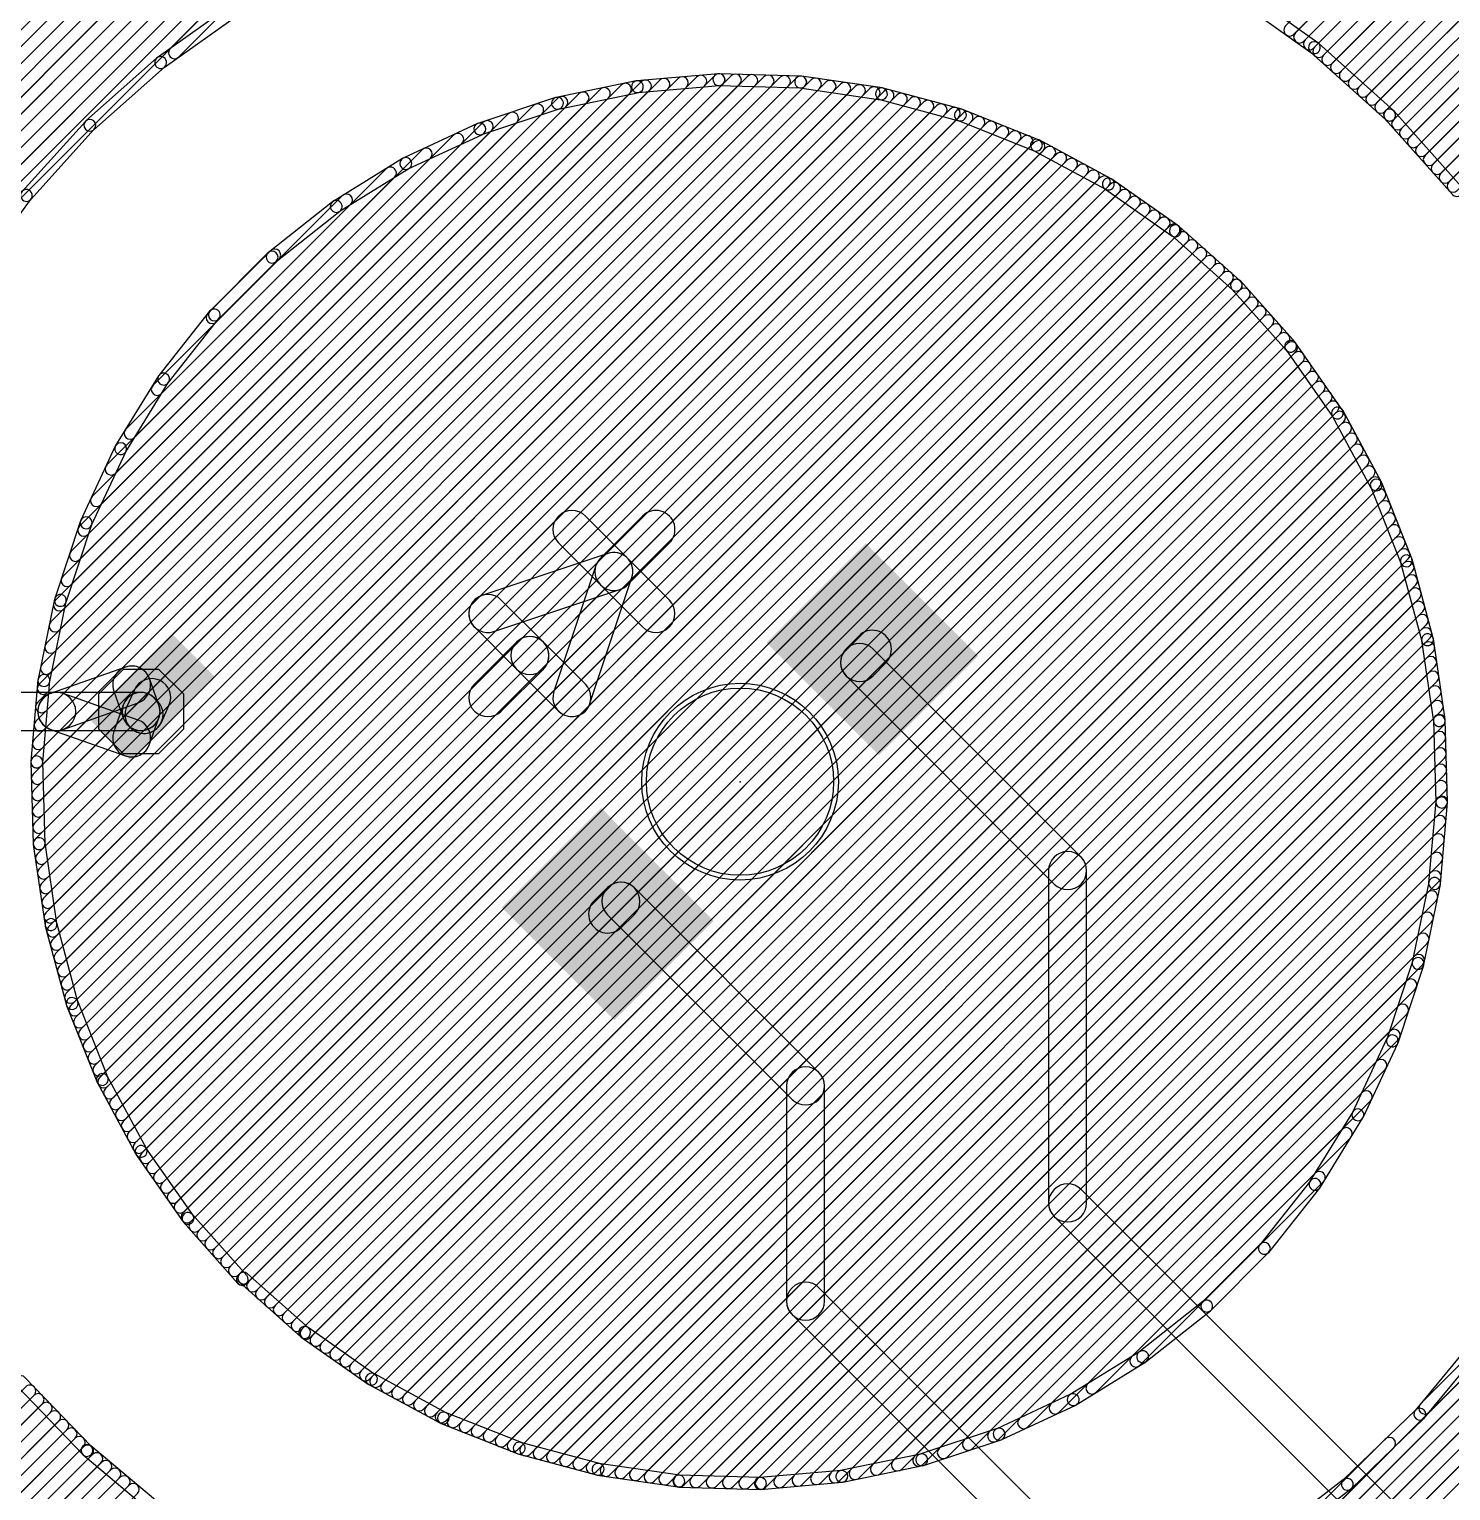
# Model space of a CAD drawing. Extents: x -0.1 to 56.1, y -0.1 to 56.2.
# Drawn here: x 20.41 to 35.59, y 20.43 to 36.04 of the extents above; entities that cross this region are included whole.
import ezdxf

# ---------------------------------------------------------------- set-up
doc = ezdxf.new("R2010")
doc.units = 0
for name, color, linetype in [('1', 22, 'CONTINUOUS'), ('16', 175, 'CONTINUOUS'), ('18', 82, 'CONTINUOUS'), ('20', 7, 'CONTINUOUS'), ('22', 253, 'CONTINUOUS'), ('23', 7, 'CONTINUOUS'), ('29', 253, 'CONTINUOUS'), ('30', 253, 'CONTINUOUS'), ('32', 253, 'CONTINUOUS'), ('41', 22, 'CONTINUOUS')]:
    doc.layers.add(name, color=color, linetype=linetype)

# ---------------------------------------------------------------- blocks, each defined once
blk = doc.blocks.new('RECT')
blk.add_solid([(-0.5, -0.5), (0.5, -0.5), (-0.5, 0.5), (0.5, 0.5)])
blk = doc.blocks.new('OCTAGONV')
blk.add_lwpolyline([(-0.5, -0.2071), (-0.5, 0.2071), (-0.2071, 0.5), (0.2071, 0.5), (0.5, 0.2071), (0.5, -0.2071), (0.2071, -0.5), (-0.2071, -0.5)], close=True)

msp = doc.modelspace()

# ---------------------------------------------------------------- linework, layer by layer
at = {"layer": '1'}
for points in [[(13.7796, 28.5971), (27.5204, 42.3378, 1), (27.4306, 42.4276), (13.6898, 28.6869, 1)], [(13.7833, 28.7803), (27.3324, 42.3295, 1), (27.2426, 42.4193), (13.6935, 28.8701, 1)], [(13.7869, 28.9635), (27.1445, 42.3211, 1), (27.0547, 42.4109), (13.6971, 29.0533, 1)], [(13.7905, 29.1467), (26.9565, 42.3127, 1), (26.8667, 42.4026), (13.7007, 29.2365, 1)], [(13.7941, 29.33), (26.7686, 42.3044, 1), (26.6787, 42.3942), (13.7043, 29.4198, 1)], [(33.9188, 35.9843), (35.4037, 37.4691, 1), (35.3139, 37.5589), (33.829, 36.0741, 1)], [(34.0237, 35.9095), (35.51, 37.3959, 1), (35.4202, 37.4857), (33.9339, 35.9993, 1)], [(34.1285, 35.8348), (35.6163, 37.3226, 1), (35.5265, 37.4124), (34.0387, 35.9246, 1)], [(34.2284, 35.755), (35.7154, 37.2421, 1), (35.6256, 37.3319), (34.1386, 35.8448, 1)], [(34.323, 35.6701), (35.812, 37.1591, 1), (35.7222, 37.2489), (34.2332, 35.7599, 1)], [(34.4177, 35.5852), (35.9086, 37.0761, 1), (35.8188, 37.1659), (34.3279, 35.675, 1)], [(34.5124, 35.5002), (36.0052, 36.993, 1), (35.9154, 37.0828), (34.4226, 35.59, 1)], [(34.6071, 35.4153), (36.1018, 36.91, 1), (36.012, 36.9998), (34.5173, 35.5051, 1)], [(13.776, 28.4138), (22.1307, 36.7685, 1), (22.0409, 36.8583), (13.6862, 28.5036, 1)], [(34.7017, 35.3304), (36.1984, 36.827, 1), (36.1086, 36.9168), (34.6119, 35.4202, 1)], [(34.7964, 35.2454), (36.295, 36.744, 1), (36.2052, 36.8338), (34.7066, 35.3352, 1)], [(13.7796, 28.2378), (22.2205, 36.6787, 1), (22.1307, 36.7685), (13.6898, 28.3276, 1)], [(19.4813, 33.7599), (22.3103, 36.5889, 1), (22.2205, 36.6787), (19.3915, 33.8497, 1)], [(34.8911, 35.1605), (36.3916, 36.661, 1), (36.3018, 36.7508), (34.8013, 35.2503, 1)], [(19.5695, 33.6685), (22.4001, 36.4991, 1), (22.3103, 36.5889), (19.4796, 33.7583, 1)], [(34.9857, 35.0755), (36.4856, 36.5754, 1), (36.3958, 36.6652), (34.8959, 35.1653, 1)], [(35.0704, 34.9805), (36.5726, 36.4828, 1), (36.4828, 36.5726), (34.9805, 35.0704, 1)], [(19.6576, 33.577), (22.4899, 36.4093, 1), (22.4001, 36.4991), (19.5678, 33.6668, 1)], [(22.0023, 35.7421), (22.5797, 36.3195, 1), (22.4899, 36.4093), (21.9125, 35.8319, 1)], [(33.2217, 36.4164), (34.1002, 35.7898, 1), (34.174, 35.8932), (33.2954, 36.5198, 1)], [(35.155, 34.8856), (36.6596, 36.3902, 1), (36.5698, 36.48), (35.0652, 34.9754, 1)], [(35.2396, 34.7906), (36.7466, 36.2976, 1), (36.6568, 36.3874), (35.1498, 34.8804, 1)], [(22.5963, 36.3179), (21.7724, 35.7337, 1), (21.8459, 35.6301), (22.6698, 36.2143, 1)], [(35.3243, 34.6956), (36.8336, 36.205, 1), (36.7438, 36.2948), (35.2345, 34.7854, 1)], [(35.4089, 34.6007), (36.9206, 36.1124, 1), (36.8308, 36.2022), (35.3191, 34.6905, 1)], [(35.4935, 34.5057), (37.0076, 36.0198, 1), (36.9178, 36.1096), (35.4037, 34.5955, 1)], [(35.5782, 34.4107), (37.0946, 35.9272, 1), (37.0048, 36.017), (35.4884, 34.5005, 1)], [(35.6628, 34.3158), (37.1816, 35.8346, 1), (37.0918, 35.9244), (35.573, 34.4056, 1)], [(34.0947, 35.7943), (34.8979, 35.0737, 1), (34.9827, 35.1682), (34.1795, 35.8888, 1)], [(21.767, 35.7294), (21.0116, 35.0589, 1), (21.0959, 34.9639), (21.8513, 35.6344, 1)], [(20.5311, 28.1643), (27.8216, 35.4548, 1), (27.7318, 35.5446), (20.4413, 28.2541, 1)], [(20.5361, 27.9898), (27.9961, 35.4497, 1), (27.9063, 35.5395), (20.4463, 28.0796, 1)], [(20.5412, 27.8152), (28.1706, 35.4446, 1), (28.0808, 35.5344), (20.4514, 27.905, 1)], [(20.5463, 27.6407), (28.3452, 35.4396, 1), (28.2553, 35.5294), (20.4565, 27.7305, 1)], [(20.548, 28.3608), (27.625, 35.4378, 1), (27.5352, 35.5276), (20.4582, 28.4506, 1)], [(20.5514, 27.4662), (28.5197, 35.4345, 1), (28.4299, 35.5243), (20.4616, 27.556, 1)], [(20.5567, 27.2918), (28.694, 35.4292, 1), (28.6042, 35.519), (20.4668, 27.3816, 1)], [(20.5652, 28.5577), (27.4282, 35.4206, 1), (27.3384, 35.5104), (20.4754, 28.6475, 1)], [(20.5796, 27.1352), (28.8507, 35.4063, 1), (28.7609, 35.4961), (20.4898, 27.225, 1)], [(20.5825, 28.7545), (27.2314, 35.4034, 1), (27.1416, 35.4932), (20.4926, 28.8443, 1)], [(20.5997, 28.9513), (27.0345, 35.3862, 1), (26.9447, 35.476), (20.5099, 29.0411, 1)], [(20.6025, 26.9785), (29.0073, 35.3833, 1), (28.9175, 35.4731), (20.5127, 27.0683, 1)], [(20.6255, 26.8219), (29.164, 35.3604, 1), (29.0742, 35.4502), (20.5357, 26.9117, 1)], [(20.6336, 29.1649), (26.821, 35.3522, 1), (26.7312, 35.442), (20.5438, 29.2547, 1)], [(20.6484, 26.6652), (29.3206, 35.3374, 1), (29.2308, 35.4272), (20.5586, 26.755, 1)], [(26.8916, 35.4858), (26.0364, 35.3092, 1), (26.062, 35.1848), (26.9173, 35.3614, 1)], [(27.769, 35.563), (26.899, 35.4869, 1), (26.91, 35.3604), (27.78, 35.4365, 1)], [(28.6493, 35.5378), (27.7763, 35.5632, 1), (27.7727, 35.4363), (28.6456, 35.4109, 1)], [(29.5208, 35.4106), (28.6567, 35.5372, 1), (28.6383, 35.4115), (29.5024, 35.2849, 1)], [(20.6714, 26.5086), (29.4773, 35.3145, 1), (29.3875, 35.4043), (20.5816, 26.5984, 1)], [(20.6804, 29.3912), (26.5946, 35.3055, 1), (26.5048, 35.3953), (20.5906, 29.481, 1)], [(20.7018, 26.3593), (29.6265, 35.2841, 1), (29.5367, 35.3739), (20.612, 26.4491, 1)], [(20.7271, 29.6176), (26.3683, 35.2587, 1), (26.2785, 35.3485), (20.6373, 29.7074, 1)], [(20.7397, 26.2177), (29.7682, 35.2461, 1), (29.6784, 35.336), (20.6499, 26.3075, 1)], [(20.7738, 29.8439), (26.142, 35.212, 1), (26.0521, 35.3018), (20.684, 29.9337, 1)], [(20.7777, 26.076), (29.9098, 35.2082, 1), (29.82, 35.298), (20.6879, 26.1658, 1)], [(26.0292, 35.3073), (25.2002, 35.0326, 1), (25.2402, 34.9121), (26.0692, 35.1868, 1)], [(30.3716, 35.1831), (29.528, 35.4091, 1), (29.4951, 35.2864), (30.3387, 35.0604, 1)], [(20.8156, 25.9344), (30.0515, 35.1702, 1), (29.9617, 35.26), (20.7258, 26.0242, 1)], [(20.8536, 25.7927), (30.1931, 35.1323, 1), (30.1033, 35.2221), (20.7638, 25.8825, 1)], [(20.8539, 30.1036), (25.8823, 35.1319, 1), (25.7925, 35.2217), (20.7641, 30.1934, 1)], [(20.8915, 25.6511), (30.3348, 35.0943, 1), (30.245, 35.1841), (20.8017, 25.7409, 1)], [(20.9366, 25.5165), (30.4694, 35.0493, 1), (30.3796, 35.1391), (20.8468, 25.6063, 1)], [(20.9429, 30.3722), (25.6137, 35.0429, 1), (25.5239, 35.1327), (20.8531, 30.462, 1)], [(31.1902, 34.8583), (30.3786, 35.1808, 1), (30.3317, 35.0627), (31.1433, 34.7403, 1)], [(34.8929, 35.0787), (35.6108, 34.2731, 1), (35.7056, 34.3576), (34.9877, 35.1632, 1)], [(21.0067, 35.0541), (20.3287, 34.3054, 1), (20.4229, 34.2201), (21.1008, 34.9688, 1)], [(20.9876, 25.3879), (30.5979, 34.9982, 1), (30.5081, 35.088), (20.8978, 25.4777, 1)], [(21.0319, 30.6408), (25.345, 34.9539, 1), (25.2552, 35.0437), (20.9421, 30.7306, 1)], [(21.0387, 25.2594), (30.7265, 34.9472, 1), (30.6366, 35.037), (20.9489, 25.3492, 1)], [(21.0898, 25.1309), (30.855, 34.8961, 1), (30.7652, 34.9859), (20.9999, 25.2207, 1)], [(25.1934, 35.0299), (24.4018, 34.6608, 1), (24.4555, 34.5457), (25.247, 34.9148, 1)], [(21.1408, 25.0023), (30.9835, 34.845, 1), (30.8937, 34.9348), (21.051, 25.0921, 1)], [(21.1686, 30.9571), (25.0287, 34.8172, 1), (24.9389, 34.907), (21.0788, 31.0469, 1)], [(21.1919, 24.8738), (31.1121, 34.794, 1), (31.0223, 34.8838), (21.1021, 24.9636, 1)], [(21.2456, 24.7479), (31.2379, 34.7402, 1), (31.1481, 34.83), (21.1558, 24.8377, 1)], [(31.9656, 34.4407), (31.1969, 34.8552, 1), (31.1367, 34.7434), (31.9054, 34.3289, 1)], [(21.3085, 24.6312), (31.3546, 34.6773, 1), (31.2648, 34.7671), (21.2187, 24.721, 1)], [(21.3256, 31.2937), (24.6922, 34.6603, 1), (24.6024, 34.7501), (21.2358, 31.3835, 1)], [(21.3714, 24.5145), (31.4713, 34.6144, 1), (31.3815, 34.7042), (21.2816, 24.6043, 1)], [(24.3953, 34.6573), (23.652, 34.1988, 1), (23.7187, 34.0907), (24.462, 34.5492, 1)], [(21.4344, 24.3979), (31.588, 34.5515, 1), (31.4982, 34.6413), (21.3446, 24.4877, 1)], [(21.4973, 24.2812), (31.7047, 34.4886, 1), (31.6149, 34.5784), (21.4075, 24.371, 1)], [(21.5288, 31.6765), (24.3093, 34.457, 1), (24.2195, 34.5468), (21.439, 31.7663, 1)], [(21.5602, 24.1645), (31.8214, 34.4257, 1), (31.7316, 34.5155), (21.4704, 24.2543, 1)], [(21.6231, 24.0478), (31.9381, 34.3627, 1), (31.8483, 34.4525), (21.5333, 24.1376, 1)], [(21.6931, 23.9381), (32.0477, 34.2928, 1), (31.9579, 34.3826), (21.6033, 24.0279, 1)], [(32.6873, 33.9359), (31.9719, 34.4368, 1), (31.8991, 34.3328), (32.6145, 33.8319, 1)], [(20.3244, 34.3), (19.732, 33.482, 1), (19.8348, 33.4075), (20.4272, 34.2255, 1)], [(21.767, 23.8325), (32.1534, 34.2188, 1), (32.0636, 34.3086), (21.6772, 23.9223, 1)], [(21.8179, 32.1452), (23.8406, 34.1679, 1), (23.7508, 34.2577), (21.7281, 32.235, 1)], [(21.841, 23.7269), (32.259, 34.1448, 1), (32.1692, 34.2346), (21.7512, 23.8167, 1)], [(23.646, 34.1946), (22.9609, 33.6529, 1), (23.0397, 33.5533), (23.7248, 34.0949, 1)], [(21.915, 23.6212), (32.3646, 34.0709, 1), (32.2748, 34.1607), (21.8252, 23.711, 1)], [(21.989, 23.5156), (32.4703, 33.9969, 1), (32.3805, 34.0867), (21.8991, 23.6054, 1)], [(22.0629, 23.41), (32.5759, 33.9229, 1), (32.4861, 34.0127), (21.9731, 23.4998, 1)], [(22.1369, 23.3043), (32.6815, 33.849, 1), (32.5917, 33.9388), (22.0471, 23.3941, 1)], [(33.3455, 33.3507), (32.6931, 33.9313, 1), (32.6087, 33.8365), (33.2611, 33.2559, 1)], [(22.22, 23.2079), (32.778, 33.7658, 1), (32.6882, 33.8556), (22.1302, 23.2977, 1)], [(22.3046, 23.1128), (32.873, 33.6813, 1), (32.7832, 33.7711), (22.2148, 23.2026, 1)], [(22.3892, 23.0178), (32.9681, 33.5967, 1), (32.8783, 33.6865), (22.2994, 23.1076, 1)], [(22.4047, 32.9116), (23.0742, 33.5811, 1), (22.9844, 33.6709), (22.3149, 33.0014, 1)], [(22.9554, 33.648), (22.3379, 33.0304, 1), (22.4277, 32.9406), (23.0452, 33.5582, 1)], [(22.4737, 22.9228), (33.0631, 33.5121, 1), (32.9733, 33.6019), (22.3839, 23.0126, 1)], [(22.5583, 22.8277), (33.1581, 33.4275, 1), (33.0683, 33.5173), (22.4685, 22.9175, 1)], [(22.6429, 22.7327), (33.2532, 33.343, 1), (33.1634, 33.4328), (22.5531, 22.8225, 1)], [(22.7275, 22.6377), (33.3482, 33.2584, 1), (33.2584, 33.3482), (22.6377, 22.7275, 1)], [(22.7275, 22.6377), (33.3482, 33.2584, 1), (33.2584, 33.3482), (22.6377, 22.7275, 1)], [(33.2584, 33.3482), (22.6518, 22.7416, 1), (22.7416, 22.6518), (33.3482, 33.2584, 1)], [(22.8366, 22.5672), (33.4328, 33.1634, 1), (33.343, 33.2532), (22.7468, 22.657, 1)], [(33.9306, 32.694), (33.3507, 33.3455, 1), (33.2559, 33.2611), (33.8357, 32.6096, 1)], [(22.9317, 22.4827), (33.5173, 33.0683, 1), (33.4275, 33.1581), (22.8419, 22.5725, 1)], [(22.333, 33.0249), (21.7913, 32.3399, 1), (21.8909, 32.2611), (22.4326, 32.9462, 1)], [(23.0267, 22.3981), (33.6019, 32.9733, 1), (33.5121, 33.0631), (22.9369, 22.4879, 1)], [(23.1217, 22.3135), (33.6865, 32.8783, 1), (33.5967, 32.9681), (23.0319, 22.4033, 1)], [(23.2168, 22.2289), (33.7711, 32.7832, 1), (33.6813, 32.873), (23.127, 22.3187, 1)], [(23.3118, 22.1444), (33.8556, 32.6882, 1), (33.7658, 32.778), (23.222, 22.2342, 1)], [(23.4084, 22.0613), (33.9387, 32.5916, 1), (33.8489, 32.6814), (23.3186, 22.1511, 1)], [(34.4354, 31.9737), (33.9351, 32.6882, 1), (33.8311, 32.6153), (34.3314, 31.9009, 1)], [(23.514, 21.9873), (34.0126, 32.486, 1), (33.9228, 32.5758), (23.4242, 22.0772, 1)], [(23.6196, 21.9134), (34.0866, 32.3804, 1), (33.9968, 32.4702), (23.5298, 22.0032, 1)], [(21.7871, 32.3338), (21.3286, 31.5905, 1), (21.4367, 31.5238), (21.8951, 32.2672, 1)], [(23.7253, 21.8394), (34.1606, 32.2747, 1), (34.0708, 32.3645), (23.6355, 21.9292, 1)], [(23.8309, 21.7654), (34.2345, 32.1691, 1), (34.1447, 32.2589), (23.7411, 21.8552, 1)], [(23.9365, 21.6915), (34.3085, 32.0635, 1), (34.2187, 32.1533), (23.8467, 21.7813, 1)], [(24.0422, 21.6175), (34.3825, 31.9578, 1), (34.2927, 32.0476), (23.9524, 21.7073, 1)], [(24.152, 21.5478), (34.4522, 31.848, 1), (34.3624, 31.9378), (24.0622, 21.6376, 1)], [(34.8532, 31.1998), (34.4393, 31.9675, 1), (34.3275, 31.9072), (34.7414, 31.1395, 1)], [(24.2687, 21.4848), (34.5152, 31.7313, 1), (34.4254, 31.8211), (24.1789, 21.5746, 1)], [(24.3854, 21.4219), (34.5781, 31.6146, 1), (34.4883, 31.7044), (24.2956, 21.5117, 1)], [(21.3251, 31.584), (20.956, 30.7925, 1), (21.0711, 30.7388), (21.4402, 31.5303, 1)], [(24.5021, 21.359), (34.641, 31.4979, 1), (34.5512, 31.5877), (24.4123, 21.4488, 1)], [(24.6188, 21.2961), (34.7039, 31.3812, 1), (34.6141, 31.471), (24.529, 21.3859, 1)], [(24.7355, 21.2332), (34.7668, 31.2645, 1), (34.677, 31.3543), (24.6457, 21.323, 1)], [(24.8522, 21.1702), (34.8297, 31.1478, 1), (34.7399, 31.2376), (24.7624, 21.2601, 1)], [(35.1783, 30.3825), (34.8563, 31.1931, 1), (34.7383, 31.1462), (35.0603, 30.3356, 1)], [(24.9783, 21.1168), (34.8832, 31.0216, 1), (34.7934, 31.1115), (24.8885, 21.2066, 1)], [(25.1069, 21.0658), (34.9342, 30.8931, 1), (34.8444, 30.9829), (25.0171, 21.1556, 1)], [(20.9533, 30.7856), (20.6785, 29.9566, 1), (20.7991, 29.9167), (21.0738, 30.7457, 1)], [(25.2354, 21.0147), (34.9853, 30.7646, 1), (34.8955, 30.8544), (25.1456, 21.1045, 1)], [(25.364, 20.9636), (35.0364, 30.636, 1), (34.9466, 30.7258), (25.2742, 21.0534, 1)], [(25.4925, 20.9126), (35.0874, 30.5075, 1), (34.9976, 30.5973), (25.4027, 21.0024, 1)], [(25.621, 20.8615), (35.1385, 30.379, 1), (35.0487, 30.4688), (25.5312, 20.9513, 1)], [(25.7561, 20.8169), (35.183, 30.2439, 1), (35.0932, 30.3337), (25.6663, 20.9067, 1)], [(35.4064, 29.5331), (35.1807, 30.3755, 1), (35.058, 30.3426), (35.2837, 29.5002, 1)], [(25.8977, 20.779), (35.221, 30.1023, 1), (35.1312, 30.1921), (25.8079, 20.8688, 1)], [(20.6766, 29.9495), (20.5, 29.0942, 1), (20.6244, 29.0685), (20.801, 29.9238, 1)], [(26.0394, 20.741), (35.259, 29.9606, 1), (35.1692, 30.0504), (25.9496, 20.8308, 1)], [(26.181, 20.7031), (35.2969, 29.819, 1), (35.2071, 29.9088), (26.0912, 20.7929, 1)], [(26.3227, 20.6651), (35.3349, 29.6773, 1), (35.2451, 29.7671), (26.2329, 20.7549, 1)], [(26.4643, 20.6272), (35.3728, 29.5357, 1), (35.283, 29.6255), (26.3745, 20.717, 1)], [(35.5343, 28.6629), (35.4079, 29.5258, 1), (35.2822, 29.5074), (35.4086, 28.6445, 1)], [(26.6142, 20.5974), (35.4025, 29.3858, 1), (35.3127, 29.4756), (26.5244, 20.6873, 1)], [(26.7709, 20.5745), (35.4255, 29.2291, 1), (35.3357, 29.3189), (26.6811, 20.6643, 1)], [(20.499, 29.0869), (20.4228, 28.2169, 1), (20.5494, 28.2058), (20.6255, 29.0758, 1)], [(21.5288, 28.9821), (21.447, 28.8021, 1), (21.817, 28.6339), (21.8988, 28.8139, 1)], [(26.9275, 20.5516), (35.4484, 29.0725, 1), (35.3586, 29.1623), (26.8377, 20.6414, 1)], [(21.7757, 28.8617), (21.7437, 28.8937, 1), (21.4563, 28.6063), (21.4883, 28.5743, 1)], [(27.0842, 20.5286), (35.4714, 28.9158, 1), (35.3816, 29.0056), (26.9944, 20.6184, 1)], [(27.2409, 20.5057), (35.4943, 28.7591, 1), (35.4045, 28.8489), (27.1511, 20.5955, 1)], [(27.3982, 20.4834), (35.5166, 28.6018, 1), (35.4268, 28.6916), (27.3084, 20.5732, 1)], [(35.5603, 27.7837), (35.5349, 28.6555, 1), (35.408, 28.6518), (35.4334, 27.78, 1)], [(27.5728, 20.4784), (35.5216, 28.4272, 1), (35.4318, 28.517), (27.483, 20.5682, 1)], [(20.4226, 28.2095), (20.448, 27.3365, 1), (20.575, 27.3402), (20.5496, 28.2132, 1)], [(27.7473, 20.4733), (35.5267, 28.2527, 1), (35.4369, 28.3425), (27.6575, 20.5631, 1)], [(27.9218, 20.4682), (35.5318, 28.0782, 1), (35.442, 28.168), (27.832, 20.558, 1)], [(28.0963, 20.4631), (35.5369, 27.9037, 1), (35.4471, 27.9935), (28.0065, 20.5529, 1)], [(28.2719, 20.459), (35.541, 27.7281, 1), (35.4512, 27.8179), (28.1821, 20.5488, 1)], [(35.4841, 26.9075), (35.5601, 27.7763, 1), (35.4336, 27.7874), (35.3576, 26.9185, 1)], [(28.4687, 20.4763), (35.5237, 27.5313, 1), (35.4339, 27.6211), (28.3789, 20.5661, 1)], [(20.4487, 27.3292), (20.5753, 26.4651, 1), (20.7009, 26.4835), (20.5743, 27.3476, 1)], [(28.6655, 20.4935), (35.5065, 27.3345, 1), (35.4167, 27.4243), (28.5757, 20.5833, 1)], [(28.8623, 20.5107), (35.4893, 27.1377, 1), (35.3995, 27.2275), (28.7725, 20.6005, 1)], [(29.0592, 20.5279), (35.4721, 26.9408, 1), (35.3823, 27.0306), (28.9694, 20.6177, 1)], [(35.3066, 26.046), (35.483, 26.9002, 1), (35.3586, 26.9259), (35.1823, 26.0717, 1)], [(29.2746, 20.5637), (35.4362, 26.7254, 1), (35.3464, 26.8152), (29.1848, 20.6536, 1)], [(29.5009, 20.6105), (35.3895, 26.4991, 1), (35.2997, 26.5889), (29.4111, 20.7003, 1)], [(20.5767, 26.4578), (20.8028, 25.6143, 1), (20.9255, 25.6471), (20.6994, 26.4907, 1)], [(29.7273, 20.6572), (35.3428, 26.2727, 1), (35.253, 26.3625), (29.6375, 20.747, 1)], [(29.9536, 20.704), (35.296, 26.0464, 1), (35.2062, 26.1362), (29.8638, 20.7938, 1)], [(35.0304, 25.211), (35.3047, 26.0389, 1), (35.1842, 26.0788), (34.9098, 25.2509, 1)], [(30.2162, 20.7869), (35.2131, 25.7838, 1), (35.1233, 25.8736), (30.1264, 20.8767, 1)], [(20.8051, 25.6073), (21.1275, 24.7956, 1), (21.2456, 24.8425), (20.9231, 25.6541, 1)], [(30.4848, 20.8759), (35.1241, 25.5152, 1), (35.0343, 25.605), (30.395, 20.9657, 1)], [(30.7534, 20.9649), (35.0351, 25.2466, 1), (34.9453, 25.3364), (30.6636, 21.0547, 1)], [(34.6591, 24.4137), (35.0277, 25.2041, 1), (34.9126, 25.2578), (34.544, 24.4673, 1)], [(31.0746, 21.1066), (34.8934, 24.9254, 1), (34.8036, 25.0152), (30.9848, 21.1964, 1)], [(21.1307, 24.7889), (21.5452, 24.0202, 1), (21.6569, 24.0805), (21.2424, 24.8492, 1)], [(31.4112, 21.2635), (34.7365, 24.5888, 1), (34.6467, 24.6786), (31.3214, 21.3533, 1)], [(34.1977, 23.6648), (34.6556, 24.4072, 1), (34.5475, 24.4738), (34.0896, 23.7315, 1)], [(31.804, 21.4767), (34.5233, 24.196, 1), (34.4335, 24.2858), (31.7142, 21.5665, 1)], [(21.549, 24.0139), (22.05, 23.2985, 1), (22.154, 23.3714), (21.6531, 24.0868, 1)], [(35.3617, 21.2627), (38.0923, 23.9933, 1), (38.0025, 24.0831), (35.2719, 21.3525, 1)], [(30.6489, 16.3703), (38.0385, 23.7599, 1), (37.9487, 23.8497), (30.5591, 16.4601, 1)], [(32.2727, 21.7658), (34.2342, 23.7273, 1), (34.1444, 23.8171), (32.1829, 21.8556, 1)], [(33.6525, 22.9746), (34.1935, 23.6588, 1), (34.0938, 23.7376), (33.5529, 23.0534, 1)], [(30.8822, 16.424), (37.9667, 23.5085, 1), (37.8769, 23.5983), (30.7924, 16.5138, 1)], [(22.0545, 23.2927), (22.6351, 22.6403, 1), (22.73, 22.7248), (22.1494, 23.3772, 1)], [(31.1268, 16.489), (37.895, 23.2571, 1), (37.8051, 23.3469), (31.037, 16.5788, 1)], [(31.4013, 16.5838), (37.8232, 23.0058, 1), (37.7334, 23.0956), (31.3115, 16.6737, 1)], [(33.0309, 22.3524), (33.6476, 22.9691, 1), (33.5578, 23.0589), (32.9411, 22.4422, 1)], [(31.6757, 16.6787), (37.7323, 22.7353, 1), (37.6425, 22.8251), (31.5859, 16.7685, 1)], [(22.6545, 22.6493), (23.306, 22.0694, 1), (23.3904, 22.1643), (22.7389, 22.7441, 1)], [(31.9502, 16.7736), (37.6101, 22.4335, 1), (37.5203, 22.5233), (31.8604, 16.8634, 1)], [(32.3412, 21.8065), (33.0254, 22.3475, 1), (32.9466, 22.4471), (32.2624, 21.9062, 1)], [(23.3118, 22.0649), (24.0262, 21.5646, 1), (24.0991, 21.6686), (23.3847, 22.1689, 1)], [(35.9019, 22.1146), (35.2148, 21.2839, 1), (35.3126, 21.2029), (35.9998, 22.0336, 1)], [(31.5928, 21.3444), (32.3352, 21.8023, 1), (32.2685, 21.9104), (31.5262, 21.4525, 1)], [(19.1132, 20.101), (20.4577, 21.4455, 1), (20.3679, 21.5354), (19.0234, 20.1908, 1)], [(21.0683, 20.9), (20.3637, 21.6332, 1), (20.2721, 21.5452), (20.9767, 20.812, 1)], [(24.0325, 21.5607), (24.8002, 21.1468, 1), (24.8605, 21.2586), (24.0928, 21.6725, 1)], [(19.1966, 20.0048), (20.5457, 21.354, 1), (20.4559, 21.4438), (19.1068, 20.0946, 1)], [(30.7959, 20.9723), (31.5863, 21.3409, 1), (31.5327, 21.456), (30.7422, 21.0874, 1)], [(19.28, 19.9086), (20.6337, 21.2624, 1), (20.5439, 21.3522), (19.1902, 19.9984, 1)], [(19.3635, 19.8125), (20.7218, 21.1708, 1), (20.6319, 21.2606), (19.2737, 19.9023, 1)], [(24.8069, 21.1437), (25.6175, 20.8217, 1), (25.6644, 20.9397), (24.8538, 21.2617, 1)], [(35.2196, 21.2891), (34.4441, 20.5401, 1), (34.5323, 20.4488), (35.3078, 21.1977, 1)], [(19.4469, 19.7163), (20.8098, 21.0792, 1), (20.72, 21.169), (19.3571, 19.8061, 1)], [(19.5303, 19.6201), (20.8978, 20.9876, 1), (20.808, 21.0774), (19.4405, 19.7099, 1)], [(29.9611, 20.6953), (30.789, 20.9696, 1), (30.7491, 21.0902), (29.9212, 20.8158, 1)], [(19.6137, 19.5239), (20.9858, 20.896, 1), (20.896, 20.9858), (19.5239, 19.6137, 1)], [(25.6245, 20.8193), (26.4669, 20.5936, 1), (26.4998, 20.7163), (25.6573, 20.942, 1)], [(30.4156, 16.3166), (34.9844, 20.8854, 1), (34.8946, 20.9752), (30.3258, 16.4064, 1)], [(19.7041, 19.4347), (21.0745, 20.8051, 1), (20.9847, 20.8949), (19.6143, 19.5245, 1)], [(19.7971, 19.3481), (21.1721, 20.7231, 1), (21.0823, 20.8129), (19.7073, 19.4379, 1)], [(21.8421, 20.2507), (21.0633, 20.9046, 1), (20.9817, 20.8073), (21.7604, 20.1534, 1)], [(29.0998, 20.517), (29.954, 20.6934, 1), (29.9283, 20.8177), (29.0741, 20.6414, 1)], [(19.8902, 19.2615), (21.2698, 20.6411, 1), (21.18, 20.7309), (19.8003, 19.3513, 1)], [(19.9832, 19.1749), (21.3674, 20.5592, 1), (21.2776, 20.649), (19.8934, 19.2647, 1)], [(26.4742, 20.5921), (27.3371, 20.4657, 1), (27.3555, 20.5914), (26.4926, 20.7178, 1)], [(28.2237, 20.4399), (29.0925, 20.5159, 1), (29.0815, 20.6424), (28.2126, 20.5664, 1)], [(20.0762, 19.0884), (21.465, 20.4772, 1), (21.3752, 20.567), (19.9864, 19.1782, 1)], [(20.1692, 19.0018), (21.5626, 20.3952, 1), (21.4728, 20.485), (20.0794, 19.0916, 1)], [(27.3445, 20.4651), (28.2163, 20.4397, 1), (28.22, 20.5666), (27.3482, 20.592, 1)], [(34.4495, 20.5448), (33.5954, 19.887, 1), (33.6728, 19.7864), (34.527, 20.4442, 1)]]:
    msp.add_lwpolyline(points, format="xyb", close=True, dxfattribs=at)
at = {"layer": '16'}
for points in [[(29.2683, 29.5556), (29.1313, 29.4142, 1), (29.4232, 29.1314), (29.5602, 29.2728, 1)], [(29.1335, 29.1291), (31.3563, 26.9063, 1), (31.6437, 27.1937), (29.4209, 29.4165, 1)], [(20.7677, 28.5584), (21.5677, 28.8413, 1), (21.4323, 29.2244), (20.6323, 28.9416, 1)], [(21.7916, 28.8177), (21.6916, 29.1006, 1), (21.3084, 28.9651), (21.4084, 28.6823, 1)], [(20.7, 28.9532), (20.0658, 28.9532, 1), (20.0658, 28.5468), (20.7, 28.5468, 1)], [(21.6, 28.9532), (20.7, 28.9532, 1), (20.7, 28.5468), (21.6, 28.5468, 1)], [(20.6323, 28.5584), (21.4323, 28.2756, 1), (21.5677, 28.6587), (20.7677, 28.9416, 1)], [(21.4084, 28.8177), (21.3084, 28.5349, 1), (21.6916, 28.3994), (21.7916, 28.6823, 1)], [(31.2968, 27.05), (31.2968, 23.5, 1), (31.7032, 23.5), (31.7032, 27.05, 1)], [(26.7272, 26.4398), (26.8686, 26.5769, 1), (26.5858, 26.8687), (26.4444, 26.7317, 1)], [(26.5835, 26.5791), (28.5563, 24.6063, 1), (28.8437, 24.8937), (26.8709, 26.8665, 1)], [(28.4968, 24.75), (28.4968, 22.45, 1), (28.9032, 22.45), (28.9032, 24.75, 1)], [(31.3563, 23.3563), (48.8563, 5.8563, 1), (49.1437, 6.1437), (31.6437, 23.6437, 1)], [(28.5563, 22.3063), (47.3063, 3.5563, 1), (47.5937, 3.8437), (28.8437, 22.5937, 1)]]:
    msp.add_lwpolyline(points, format="xyb", close=True, dxfattribs=at)
at = {"layer": '20'}
msp.add_circle((28, 28), 1, dxfattribs=at)
at = {"layer": '22'}
for points in [[(26.7966, 30.3887), (26.3476, 30.8378, 1), (26.0603, 30.5504), (26.5093, 30.1014, 1)], [(26.7966, 30.1014), (27.2457, 30.5504, 1), (26.9583, 30.8378), (26.5093, 30.3887, 1)], [(26.5887, 30.4378), (25.2417, 29.9888, 1), (25.3702, 29.6033), (26.7172, 30.0523, 1)], [(26.3967, 28.8338), (26.8457, 30.1808, 1), (26.4602, 30.3093), (26.0112, 28.9623, 1)], [(26.5093, 30.1014), (26.9583, 29.6524, 1), (27.2457, 29.9397), (26.7966, 30.3887, 1)], [(25.1622, 29.6524), (25.6113, 29.2034, 1), (25.8986, 29.4907), (25.4496, 29.9397, 1)], [(25.4496, 28.7543), (25.8986, 29.2034, 1), (25.6113, 29.4907), (25.1622, 29.0417, 1)], [(25.6113, 29.2034), (26.0603, 28.7543, 1), (26.3476, 29.0417), (25.8986, 29.4907, 1)]]:
    msp.add_lwpolyline(points, format="xyb", close=True, dxfattribs=at)
at = {"layer": '23'}
msp.add_point((28, 28), dxfattribs=at)
at = {"layer": '29'}
msp.add_circle((28, 28), 1.0508, dxfattribs=at)
at = {"layer": '30'}
msp.add_circle((28, 28), 1.0508, dxfattribs=at)
at = {"layer": '41'}
for radius in [27.2032, 26.7968]:
    msp.add_circle((28, 28), radius, dxfattribs=at)

# ---------------------------------------------------------------- block references
at = {"layer": '1', "xscale": 1.27, "yscale": 0.635, "rotation": 45}
msp.add_blockref('RECT', (21.7138, 28.898), dxfattribs=at)
at = {"layer": '16', "xscale": 1.6, "yscale": 1.4, "rotation": 135}
for p in [(29.4142, 29.4142), (26.5858, 26.5858)]:
    msp.add_blockref('RECT', p, dxfattribs=at)
at = {"layer": '18', "xscale": 0.9048, "yscale": 0.9048}
msp.add_blockref('OCTAGONV', (21.6, 28.75), dxfattribs=at)
msp.add_blockref('OCTAGONV', (21.6, 28.75), dxfattribs=at)
at = {"layer": '30', "xscale": 1.7016, "yscale": 1.5016, "rotation": 135}
for p in [(29.4142, 29.4142), (26.5858, 26.5858)]:
    msp.add_blockref('RECT', p, dxfattribs=at)
at = {"layer": '32', "xscale": 1.6, "yscale": 1.4, "rotation": 135}
for p in [(29.4142, 29.4142), (26.5858, 26.5858)]:
    msp.add_blockref('RECT', p, dxfattribs=at)

doc.saveas('drawing.dxf')
